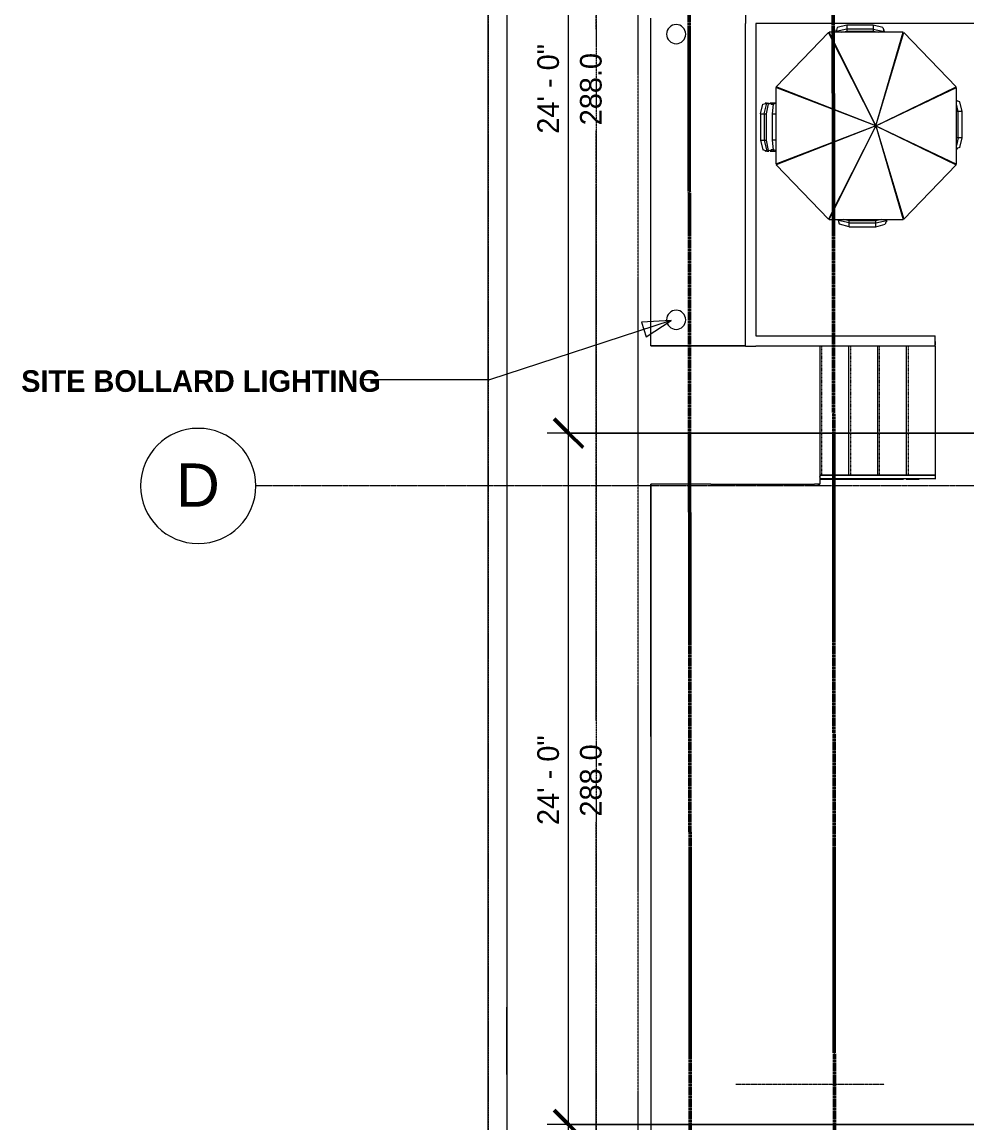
# Model space of a CAD drawing. Header units: inches. Extents: x -4266 to -1814, y 9706 to 12441.
# Drawn here: x -4266.1 to -3872.6, y 10550.8 to 11009.5 of the extents above; entities that cross this region are included whole.
import ezdxf

# ---------------------------------------------------------------- set-up
doc = ezdxf.new("R2010")
doc.units = ezdxf.units.IN
doc.header["$MEASUREMENT"] = 0
for name, pattern in [('Aligning Line 1_8_', [0.25, 0.125, -0.125]), ('Dash Dot 3_16_', [0.3125, 0.1875, -0.0625, 0, -0.0625]), ('Double Dash 3_8_', [1, 0.375, -0.125, 0.125, -0.125, 0.125, -0.125]), ('Grid Line 1_2_', [0.875, 0.5, -0.125, 0.125, -0.125]), ('Hidden 1_8_', [0.1875, 0.125, -0.0625]), ('Overhead 1_16_', [0.101562, 0.0625, -0.039062])]:
    doc.linetypes.add(name, pattern=pattern)
for name, color, linetype, lineweight in [('A-ANNO-DIMS', 211, 'Continuous', 9), ('A-ANNO-DIMS-96', 211, 'Continuous', 9), ('A-ANNO-SYMB-1', 150, 'Dash Dot 3_16_', 9), ('A-DETL-HDLN', 90, 'Hidden 1_8_', 9), ('A-FLOR-2', 10, 'Continuous', 13), ('A-FLOR-HRAL-1', 7, 'Continuous', 9), ('A-WALL-4', 10, 'Continuous', 13), ('C-PROP-LINE-1', 250, 'Double Dash 3_8_', 50), ('C-TOPO', 7, 'Continuous', 9), ('E-LITE-EQPM-2', 7, 'Continuous', 9), ('G-ANNO-SYMB', 111, 'Aligning Line 1_8_', 9), ('G-ANNO-SYMB-1', 147, 'Aligning Line 1_8_', 9), ('G-ANNO-TEXT', 231, 'Continuous', 9), ('I-FURN', 30, 'Continuous', 9), ('S-GRID-1', 1, 'Grid Line 1_2_', 9), ('S-GRID-IDEN', 1, 'Continuous', 9), ('S-GRID-IDEN-1', 147, 'Continuous', 9), ('S-STRS-1', 7, 'Continuous', 9), ('S-STRS-3', 7, 'Overhead 1_16_', 9)]:
    doc.layers.add(name, color=color, linetype=linetype, lineweight=lineweight)
doc.styles.add('Arial', font='arial.ttf', dxfattribs={"height": 18})
doc.styles.add('Century Gothic', font='ufonts.com_century-gothic.ttf', dxfattribs={"height": 9})
doc.styles.add('Century Gothic_B', font='GOTHICB.TTF', dxfattribs={"height": 9})
doc.dimstyles.new('OD__1_16__Tol__', dxfattribs={"dimscale": 12, "dimtxt": 9.397514, "dimasz": 1, "dimexe": 0.75, "dimexo": 0.5, "dimgap": 0.125, "dimtad": 1, "dimdec": 4, "dimrnd": 0.0625, "dimzin": 3, "dimdsep": 46, "dimlunit": 4, "dimtxsty": 'Century Gothic', "dimblk1": 'OBLIQUE', "dimblk2": 'OBLIQUE', "dimsah": 1, "dimcen": 0.09, "dimdle": 0.75, "dimazin": 0, "dimtfac": 1, "dimtdec": 4, "dimtix": 1, "dimtmove": 0, "dimatfit": 3, "dimfxl": 1, "dimtvp": 1, "dimtfill": 1, "dimfrac": 2, "dimtolj": 1, "dimtzin": 0, "dimarcsym": 2})

# ---------------------------------------------------------------- blocks, each defined once
blk = doc.blocks.new('DIMBLOCK13-FLOOR PLAN - 1ST FLOOR')
at = {"layer": 'A-ANNO-DIMS-96', "lineweight": 50}
for p, q in [((-4038.48, 10550.19), (-4044.48, 10556.19)), ((-4038.48, 10550.19), (-4032.48, 10544.19)), ((-4038.48, 10348.59), (-4044.48, 10354.59)), ((-4038.48, 10348.59), (-4032.48, 10342.59))]:
    blk.add_line(p, q, dxfattribs=at)
at = {"layer": 'A-ANNO-DIMS-96'}
for p, q in [((-3828.72, 10550.19), (-4047.48, 10550.19)), ((-4038.48, 10348.59), (-4038.48, 10550.19)), ((-4038.48, 10550.19), (-3828.72, 10550.19)), ((-3828.72, 10348.59), (-4047.48, 10348.59)), ((-4038.48, 10348.59), (-3828.72, 10348.59))]:
    blk.add_line(p, q, dxfattribs=at)
at = {"layer": 'A-ANNO-DIMS-96', "color": 0, "insert": (-4033.75, 10433.65), "char_height": 9, "width": 37.7691, "attachment_point": 1, "rotation": 90, "line_spacing_factor": 0.984502, "style": 'Century Gothic', "bg_fill": 3, "box_fill_scale": 1.25, "bg_fill_color": 256, "bg_fill_true_color": 13158600, "bg_fill_transparency": 0}
blk.add_mtext('201.6', dxfattribs=at)
at = {"layer": 'A-ANNO-DIMS-96', "color": 0, "insert": (-4051.52, 10418.66), "char_height": 9, "width": 73.7481, "attachment_point": 1, "rotation": 90, "line_spacing_factor": 0.984502, "style": 'Century Gothic', "bg_fill": 3, "box_fill_scale": 1.25, "bg_fill_color": 256, "bg_fill_true_color": 13158600, "bg_fill_transparency": 0}
blk.add_mtext('16\' - 9 5/8"', dxfattribs=at)
blk = doc.blocks.new('_Oblique')
at = {"color": 0, "linetype": 'ByBlock', "lineweight": -2}
blk.add_line((-0.5, -0.5), (0.5, 0.5), dxfattribs=at)
blk = doc.blocks.new('DIMBLOCK14-FLOOR PLAN - 1ST FLOOR')
at = {"layer": 'A-ANNO-DIMS-96', "lineweight": 50}
for p, q in [((-4038.48, 10838.19), (-4044.48, 10844.19)), ((-4038.48, 10838.19), (-4032.48, 10832.19)), ((-4038.48, 10550.19), (-4044.48, 10556.19)), ((-4038.48, 10550.19), (-4032.48, 10544.19))]:
    blk.add_line(p, q, dxfattribs=at)
at = {"layer": 'A-ANNO-DIMS-96'}
for p, q in [((-3828.72, 10838.19), (-4047.48, 10838.19)), ((-4038.48, 10550.19), (-4038.48, 10838.19)), ((-4038.48, 10838.19), (-3828.72, 10838.19)), ((-3828.72, 10550.19), (-4047.48, 10550.19)), ((-4038.48, 10550.19), (-3828.72, 10550.19))]:
    blk.add_line(p, q, dxfattribs=at)
at = {"layer": 'A-ANNO-DIMS-96', "color": 0, "insert": (-4033.75, 10678.45), "char_height": 9, "width": 37.7691, "attachment_point": 1, "rotation": 90, "line_spacing_factor": 0.984502, "style": 'Century Gothic', "bg_fill": 3, "box_fill_scale": 1.25, "bg_fill_color": 256, "bg_fill_true_color": 13158600, "bg_fill_transparency": 0}
blk.add_mtext('288.0', dxfattribs=at)
at = {"layer": 'A-ANNO-DIMS-96', "color": 0, "insert": (-4051.52, 10674.95), "char_height": 9, "width": 46.1821, "attachment_point": 1, "rotation": 90, "line_spacing_factor": 0.984502, "style": 'Century Gothic', "bg_fill": 3, "box_fill_scale": 1.25, "bg_fill_color": 256, "bg_fill_true_color": 13158600, "bg_fill_transparency": 0}
blk.add_mtext('24\' - 0"', dxfattribs=at)
blk = doc.blocks.new('DIMBLOCK15-FLOOR PLAN - 1ST FLOOR')
at = {"layer": 'A-ANNO-DIMS-96', "lineweight": 50}
for p, q in [((-4038.48, 11126.19), (-4044.48, 11132.19)), ((-4038.48, 11126.19), (-4032.48, 11120.19)), ((-4038.48, 10838.19), (-4044.48, 10844.19)), ((-4038.48, 10838.19), (-4032.48, 10832.19))]:
    blk.add_line(p, q, dxfattribs=at)
at = {"layer": 'A-ANNO-DIMS-96'}
for p, q in [((-3828.72, 11126.19), (-4047.48, 11126.19)), ((-4038.48, 10838.19), (-4038.48, 11126.19)), ((-4038.48, 11126.19), (-3828.72, 11126.19)), ((-3828.72, 10838.19), (-4047.48, 10838.19)), ((-4038.48, 10838.19), (-3828.72, 10838.19))]:
    blk.add_line(p, q, dxfattribs=at)
at = {"layer": 'A-ANNO-DIMS-96', "color": 0, "insert": (-4033.75, 10966.45), "char_height": 9, "width": 37.7691, "attachment_point": 1, "rotation": 90, "line_spacing_factor": 0.984502, "style": 'Century Gothic', "bg_fill": 3, "box_fill_scale": 1.25, "bg_fill_color": 256, "bg_fill_true_color": 13158600, "bg_fill_transparency": 0}
blk.add_mtext('288.0', dxfattribs=at)
at = {"layer": 'A-ANNO-DIMS-96', "color": 0, "insert": (-4051.52, 10962.95), "char_height": 9, "width": 46.1821, "attachment_point": 1, "rotation": 90, "line_spacing_factor": 0.984502, "style": 'Century Gothic', "bg_fill": 3, "box_fill_scale": 1.25, "bg_fill_color": 256, "bg_fill_true_color": 13158600, "bg_fill_transparency": 0}
blk.add_mtext('24\' - 0"', dxfattribs=at)
blk = doc.blocks.new('Outdoor Table01 - 02ZUTB01_dwg-2525485-FLOOR PLAN - 1ST FLOOR')
at = {"layer": 'I-FURN'}
for p, q in [((-7, 41.99), (-11, 40.99)), ((-7, 41.99), (4, 41.99)), ((-7, 41.99), (-7, 40.37)), ((4, 41.99), (8, 40.99)), ((4, 41.99), (4, 40.37)), ((-37.47, 16.26), (-15.64, 38.89)), ((4, 0), (-15.64, 38.89)), ((-15.38, 39), (4, 0)), ((-15.38, 39), (15.49, 39)), ((-11, 40.99), (-11.5, 39.37)), ((-7, 40.37), (-11.5, 39.37)), ((-11.42, 39.62), (-11.5, 40)), ((-11.5, 39.5), (-11.5, 40)), ((-11.49, 39.42), (-11.5, 39.5)), ((-11.5, 39.37), (-11.5, 39)), ((-11.42, 39), (-11.46, 39.24)), ((-7, 39.5), (-9.25, 39)), ((-7, 40.37), (4, 40.37)), ((-7, 40.37), (-7, 39.5)), ((4, 39.5), (-7, 39.5)), ((4, 40.37), (8.5, 39.37)), ((4, 40.37), (4, 39.5)), ((6.25, 39), (4, 39.5)), ((4, 0), (15.49, 39)), ((4, 0), (15.74, 38.89)), ((8.5, 39.37), (8, 40.99)), ((8.5, 40), (8.42, 39.62)), ((8.46, 39.24), (8.42, 39)), ((8.5, 39.5), (8.49, 39.42)), ((8.5, 39.5), (8.5, 40)), ((8.5, 39.37), (8.5, 39)), ((15.74, 38.89), (37.57, 16.26)), ((-11.5, 30.7), (-11.5, 31.19)), ((-7.56, 23.27), (-7.74, 23.24)), ((10.22, 20.61), (10.1, 20.71)), ((4, 0), (-37.57, 16)), ((-37.57, -16), (-37.57, 16)), ((4, 0), (-37.47, 16.26)), ((4, 0), (37.57, 16.26)), ((4, 0), (37.68, 16)), ((37.68, 16), (37.68, -16)), ((-43.99, 6), (-42.99, 10)), ((-41.37, 10.5), (-42.99, 10)), ((-42.37, 6), (-41.37, 10.5)), ((-41.5, 10.5), (-42, 10.5)), ((-42, 10.5), (-41.62, 10.42)), ((-41.42, 10.49), (-41.5, 10.5)), ((-40.56, 10.23), (-41.5, 6)), ((-41.37, 10.5), (-40.5, 10.5)), ((-38.5, 10), (-41.24, 10.46)), ((-40.56, 10.21), (-39.5, 10)), ((-40.5, 10.5), (-40.54, 10.34)), ((-39.7, 10.2), (-40, 10.5)), ((-40, 10.5), (-39, 10.5)), ((-38.5, 10), (-39.5, 10)), ((-38.5, 10), (-39, 10.5)), ((-39, 10.5), (-37.57, 10.5)), ((-39, 10.5), (-37.57, 10.5)), ((-38.5, 10), (-39, 6)), ((-37.57, 10.31), (-38.5, 10)), ((-23.32, 10.71), (-23.39, 10.54)), ((23.61, 9.5), (24, 9.5)), ((37.68, 9.44), (38, 9.5)), ((37.68, 9.5), (38, 9.5)), ((38.99, 9), (37.68, 9.4)), ((-43.99, -5), (-43.99, 6)), ((-43.99, 6), (-42.37, 6)), ((-42.37, -5), (-42.37, 6)), ((-42.37, 6), (-41.5, 6)), ((-41.5, 6), (-41.5, -5)), ((-39, 6), (-39, -5)), ((-37.57, 6), (-39, 6)), ((20.51, 7.84), (20.45, 7.97)), ((38.37, 5), (37.68, 8.11)), ((38.37, 5), (37.68, 5)), ((39.99, 5), (38.37, 5)), ((38.37, 5), (38.37, -6)), ((38.99, 9), (39.99, 5)), ((39.99, 5), (39.99, -6)), ((4, 0), (-37.57, -16)), ((4, 0), (-37.47, -16.26)), ((4, 0), (-15.64, -38.89)), ((4, 0), (-15.38, -39)), ((4, 0), (15.49, -39)), ((4, 0), (37.68, -16)), ((4, 0), (37.57, -16.26)), ((4, 0), (15.74, -38.89)), ((-43.99, -5), (-42.99, -9)), ((-43.99, -5), (-42.37, -5)), ((-42.99, -9), (-41.37, -9.5)), ((-42.37, -5), (-41.37, -9.5)), ((-42.37, -5), (-41.5, -5)), ((-41.5, -5), (-40.56, -9.23)), ((-38.5, -9), (-41.24, -9.46)), ((-39.5, -9), (-40.56, -9.21)), ((-39.5, -9), (-38.5, -9)), ((-39, -5), (-38.5, -9)), ((-39, -5), (-37.57, -5)), ((-39, -9.5), (-38.5, -9)), ((-37.57, -9.31), (-38.5, -9)), ((20.45, -7.97), (20.51, -7.84)), ((38.37, -6), (37.68, -9.11)), ((38.37, -6), (37.68, -6)), ((39.99, -6), (38.37, -6)), ((39.99, -6), (38.99, -10)), ((-41.62, -9.42), (-42, -9.5)), ((-41.5, -9.5), (-42, -9.5)), ((-41.42, -9.49), (-41.5, -9.5)), ((-41.37, -9.5), (-40.5, -9.5)), ((-40.54, -9.34), (-40.5, -9.5)), ((-40, -9.5), (-39.7, -9.2)), ((-39, -9.5), (-40, -9.5)), ((-37.57, -9.5), (-39, -9.5)), ((-37.57, -9.5), (-39, -9.5)), ((-23.39, -10.54), (-23.32, -10.71)), ((25.68, -10.5), (26.1, -10.5)), ((38.99, -10), (37.68, -10.4)), ((38, -10.5), (37.68, -10.44)), ((37.68, -10.5), (38, -10.5)), ((-15.64, -38.89), (-37.47, -16.26)), ((37.57, -16.26), (15.74, -38.89)), ((10.1, -20.71), (10.22, -20.61)), ((-8, -23.77), (-8, -24.14)), ((-7.74, -23.24), (-7.56, -23.27)), ((-12.5, -32.68), (-12.5, -33.2)), ((15.49, -39), (-15.38, -39)), ((-12.5, -39.37), (-12.5, -39)), ((-12, -40.99), (-12.5, -39.37)), ((-8, -40.37), (-12.5, -39.37)), ((-12.49, -39.42), (-12.5, -39.5)), ((-12.5, -39.5), (-12.5, -40)), ((-12.5, -40), (-12.42, -39.62)), ((-12.42, -39), (-12.46, -39.24)), ((-8, -41.99), (-12, -40.99)), ((-10.25, -39), (-8, -39.5)), ((-8, -39.5), (3, -39.5)), ((-8, -40.37), (-8, -39.5)), ((3, -40.37), (-8, -40.37)), ((-8, -41.99), (-8, -40.37)), ((3, -39.5), (5.25, -39)), ((3, -40.37), (7.5, -39.37)), ((3, -40.37), (3, -39.5)), ((3, -41.99), (3, -40.37)), ((7, -40.99), (3, -41.99)), ((7, -40.99), (7.5, -39.37)), ((7.42, -39), (7.46, -39.24)), ((7.42, -39.62), (7.5, -40)), ((7.49, -39.42), (7.5, -39.5)), ((7.5, -39.37), (7.5, -39)), ((7.5, -39.5), (7.5, -40)), ((3, -41.99), (-8, -41.99))]:
    blk.add_line(p, q, dxfattribs=at)

msp = doc.modelspace()

# ---------------------------------------------------------------- linework, layer by layer
at = {"layer": 'A-ANNO-SYMB-1'}
msp.add_line((-4071.96446, 12268.04045), (-4071.96446, 9718.24032), dxfattribs=at)
at = {"layer": 'A-DETL-HDLN'}
msp.add_line((-3968.81466, 10567.04056), (-3907.07694, 10567.04056), dxfattribs=at)
at = {"layer": 'C-TOPO'}
for p, q in [((-4064.23425, 11065.88672), (-4064.23425, 10832.08301)), ((-4064.23425, 11065.88672), (-4064.23425, 10832.08301)), ((-4064.23425, 10832.08301), (-4064.23425, 10627.86182)), ((-4064.23425, 10832.08301), (-4064.23425, 10627.86182)), ((-4064.23425, 10627.86182), (-4064.23425, 10599.03809)), ((-4064.23425, 10627.86182), (-4064.23425, 10599.03809)), ((-4064.23425, 10599.03809), (-4064.23425, 10571.07788)), ((-4064.23425, 10571.07788), (-4064.23425, 10599.03809)), ((-4064.23425, 10571.07788), (-4064.23425, 10540.2041)), ((-4064.23425, 10571.07788), (-4064.23425, 10540.2041))]:
    msp.add_line(p, q, dxfattribs=at)
at = {"layer": 'G-ANNO-SYMB'}
msp.add_line((-4027.08301, 9839.38186), (-4027.08301, 11153.42614), dxfattribs=at)
at = {"layer": 'G-ANNO-SYMB-1'}
for p, q in [((-4071.96446, 9706.24032), (-4071.96446, 12280.10057)), ((-4071.96446, 9756.52836), (-4071.96446, 12280.05907))]:
    msp.add_line(p, q, dxfattribs=at)
at = {"layer": 'G-ANNO-TEXT'}
msp.add_line((-4071.382, 10860.43124), (-4124.41977, 10860.39401), dxfattribs=at)
at = {"layer": 'S-GRID-IDEN-1'}
for start, end in [(90, 270), (270, 90)]:
    msp.add_arc((-4192.71446, 10816.1894), 24, start, end, dxfattribs=at)

# ---------------------------------------------------------------- texts
at = {"layer": 'G-ANNO-TEXT', "insert": (-4266.41662, 10864.39637), "char_height": 9, "width": 172.104, "attachment_point": 1, "style": 'Century Gothic_B'}
msp.add_mtext('SITE BOLLARD LIGHTING', dxfattribs=at)
at = {"layer": 'S-GRID-IDEN', "insert": (-4201.87681, 10825.57022), "char_height": 18, "width": 22.119, "attachment_point": 1, "style": 'Arial'}
msp.add_mtext('D', dxfattribs=at)

# ---------------------------------------------------------------- next in the draw order: dimensions: what is measured, and where the dimension line sits
at = {"layer": 'A-ANNO-DIMS'}
dim = msp.add_linear_dim(base=(-4038.48434, 10550.1894), p1=(-3822.72374, 10348.5894), p2=(-3822.72374, 10550.1894), angle=90, dimstyle='OD__1_16__Tol__', override={"dimpost": '<>\\X', "dimfxl": 201.6}, dxfattribs=at)
dim.commit()
dim.dimension.update_dxf_attribs({"geometry": 'DIMBLOCK13-FLOOR PLAN - 1ST FLOOR', "text_midpoint": (-4038.48434, 10449.3894)})

# ---------------------------------------------------------------- next in the draw order: dimensions: what is measured, and where the dimension line sits
dim = msp.add_linear_dim(base=(-4038.48434, 10838.1894), p1=(-3822.72374, 10550.1894), p2=(-3822.72374, 10838.1894), angle=90, dimstyle='OD__1_16__Tol__', override={"dimpost": '<>\\X', "dimfxl": 288}, dxfattribs=at)
dim.commit()
dim.dimension.update_dxf_attribs({"geometry": 'DIMBLOCK14-FLOOR PLAN - 1ST FLOOR', "text_midpoint": (-4038.48434, 10694.1894)})

# ---------------------------------------------------------------- next in the draw order: linework, layer by layer
at = {"layer": 'A-FLOR-2'}
msp.add_line((-3885.92374, 10819.2394), (-3885.92374, 10819.097), dxfattribs=at)
at = {"layer": 'A-FLOR-HRAL-1'}
for p, q in [((-3885.92374, 10820.7394), (-3933.92374, 10820.7394)), ((-3933.92374, 10820.7394), (-3933.92374, 10819.2394)), ((-3933.92374, 10820.7394), (-3885.92374, 10820.7394)), ((-3885.92374, 10820.7394), (-3885.92374, 10819.2394)), ((-3933.92374, 10819.2394), (-3885.92374, 10819.2394)), ((-3933.92374, 10819.2394), (-3885.92374, 10819.2394))]:
    msp.add_line(p, q, dxfattribs=at)
at = {"layer": 'A-FLOR-HRAL-1', "flags": 128}
for points in [[(-3933.92374, 10819.90719), (-3933.92374, 10819.9894), (-3933.92374, 10820.0716)], [(-3885.92374, 10820.0716), (-3885.92374, 10819.9894), (-3885.92374, 10819.90719)]]:
    msp.add_lwpolyline(points, dxfattribs=at)
at = {"layer": 'C-TOPO'}
for p, q in [((-3979.2074, 10816.98926), (-4004.23425, 10816.98926)), ((-4004.23425, 10711.75415), (-4004.23425, 10816.98926)), ((-3979.2074, 10816.98926), (-4004.23425, 10816.98926)), ((-4004.23425, 10816.98926), (-4004.23425, 10711.75415)), ((-3979.2074, 10816.98926), (-3936.09705, 10816.98926)), ((-3979.2074, 10816.98926), (-3936.09705, 10816.98926)), ((-3934.73804, 10816.98926), (-3936.09705, 10816.98926)), ((-3934.73804, 10816.98926), (-3936.09705, 10816.98926)), ((-3933.92358, 10816.98926), (-3934.73804, 10816.98926)), ((-3934.73804, 10816.98926), (-3933.92358, 10816.98926)), ((-3933.92358, 10818.9894), (-3933.92358, 10816.98926)), ((-3933.92358, 10818.9894), (-3933.92358, 10816.98926)), ((-4004.23425, 10711.75415), (-4004.23425, 10652.43164)), ((-4004.23425, 10711.75415), (-4004.23425, 10652.43164)), ((-4004.23425, 10652.43164), (-4004.23425, 10594.88525)), ((-4004.23425, 10652.43164), (-4004.23425, 10594.88525)), ((-4004.23425, 10594.88525), (-4004.23425, 10531.34326)), ((-4004.23425, 10594.88525), (-4004.23425, 10531.34326))]:
    msp.add_line(p, q, dxfattribs=at)
at = {"layer": 'S-GRID-1'}
msp.add_line((-1814.20638, 10816.1894), (-4168.71446, 10816.1894), dxfattribs=at)
at = {"layer": 'S-STRS-1'}
for p, q in [((-3933.92374, 10819.2394), (-3933.92374, 10818.9894)), ((-3933.92374, 10818.9894), (-3921.92374, 10818.9894)), ((-3921.92374, 10819.2394), (-3921.92374, 10818.9894)), ((-3921.92374, 10818.9894), (-3909.92374, 10818.9894)), ((-3909.92374, 10819.2394), (-3909.92374, 10818.9894)), ((-3909.92374, 10818.9894), (-3899.08325, 10818.9894)), ((-3897.92374, 10819.2394), (-3897.92374, 10818.9894)), ((-3897.92374, 10818.9894), (-3892.50382, 10818.9894)), ((-3885.92374, 10819.2394), (-3885.92374, 10818.9895))]:
    msp.add_line(p, q, dxfattribs=at)
at = {"layer": 'S-STRS-3'}
for p, q in [((-3933.17374, 10819.2394), (-3933.17374, 10818.9894)), ((-3921.17374, 10819.2394), (-3921.17374, 10818.9894)), ((-3909.17374, 10819.2394), (-3909.17374, 10818.9894)), ((-3897.17374, 10819.2394), (-3897.17374, 10818.9894))]:
    msp.add_line(p, q, dxfattribs=at)

# ---------------------------------------------------------------- next in the draw order: dimensions: what is measured, and where the dimension line sits
at = {"layer": 'A-ANNO-DIMS'}
dim = msp.add_linear_dim(base=(-4038.48434, 11126.1894), p1=(-3822.72374, 10838.1894), p2=(-3822.72374, 11126.1894), angle=90, dimstyle='OD__1_16__Tol__', override={"dimpost": '<>\\X', "dimfxl": 288}, dxfattribs=at)
dim.commit()
dim.dimension.update_dxf_attribs({"geometry": 'DIMBLOCK15-FLOOR PLAN - 1ST FLOOR', "text_midpoint": (-4038.48434, 10982.1894)})

# ---------------------------------------------------------------- next in the draw order: linework, layer by layer
at = {"layer": 'A-ANNO-SYMB-1'}
msp.add_line((-4027.08301, 11141.42614), (-4027.08301, 9851.38186), dxfattribs=at)
at = {"layer": 'A-FLOR-2'}
msp.add_line((-3885.92374, 10874.4644), (-3885.92374, 10820.7394), dxfattribs=at)
at = {"layer": 'A-FLOR-HRAL-1'}
for p, q in [((-3885.92374, 10876.3394), (-3886.18318, 10876.3394)), ((-3886.18318, 10874.8394), (-3885.92374, 10874.8394)), ((-3885.92374, 10876.3394), (-3885.92374, 10874.8394))]:
    msp.add_line(p, q, dxfattribs=at)
at = {"layer": 'A-WALL-4'}
for p, q in [((-3964.84874, 11013.1144), (-3964.84874, 11008.8644)), ((-3964.84874, 10874.4644), (-3964.84874, 11008.8644)), ((-3831.82374, 11008.8644), (-3960.59874, 11008.8644)), ((-3960.59874, 11008.8644), (-3960.59874, 10878.7144)), ((-3960.59874, 10878.7144), (-3885.92374, 10878.7144)), ((-3885.92374, 10874.4644), (-3885.92374, 10878.7144)), ((-3964.84874, 10874.4644), (-3960.59874, 10874.4644)), ((-3885.92374, 10874.4644), (-3960.59874, 10874.4644))]:
    msp.add_line(p, q, dxfattribs=at)
at = {"layer": 'C-PROP-LINE-1'}
for p, q in [((-3989.61052, 12268.68951), (-3987.00617, 9767.3363)), ((-3929.52303, 12184.68951), (-3927.0955, 9853.16749))]:
    msp.add_line(p, q, dxfattribs=at)
at = {"layer": 'C-TOPO'}
for p, q in [((-4004.23425, 10874.58911), (-4004.23425, 11011.11475)), ((-4004.23425, 10874.58911), (-4004.23425, 11011.11475)), ((-3964.84874, 10874.58911), (-4004.23425, 10874.58911)), ((-4004.23425, 10874.58911), (-3964.84874, 10874.58911))]:
    msp.add_line(p, q, dxfattribs=at)
at = {"layer": 'E-LITE-EQPM-2'}
for centre, start, end in [((-3993.71562, 11004.41957), 0, 180), ((-3993.71562, 11004.41957), 180, 0), ((-3993.71562, 10885.41957), 0, 180), ((-3993.71562, 10885.41957), 180, 0)]:
    msp.add_arc(centre, 4, start, end, dxfattribs=at)
at = {"layer": 'G-ANNO-SYMB-1'}
msp.add_line((-4009.5295, 9846.2766), (-4009.5295, 12240.74859), dxfattribs=at)
at = {"layer": 'G-ANNO-TEXT'}
for p, q in [((-3995.72453, 10885.06391), (-4071.382, 10860.43124)), ((-3995.72453, 10885.06391), (-4008.13043, 10884.4063)), ((-4008.13043, 10884.4063), (-4006.13955, 10878.29145)), ((-4006.13955, 10878.29145), (-3995.72453, 10885.06391))]:
    msp.add_line(p, q, dxfattribs=at)
at = {"layer": 'S-STRS-1'}
for p, q in [((-3933.92374, 10874.4644), (-3933.92374, 10820.7394)), ((-3921.92374, 10874.4644), (-3921.92374, 10820.7394)), ((-3909.92374, 10874.4644), (-3909.92374, 10820.7394)), ((-3897.92374, 10874.4644), (-3897.92374, 10820.7394)), ((-3885.92374, 10874.4644), (-3885.92374, 10820.7394))]:
    msp.add_line(p, q, dxfattribs=at)
at = {"layer": 'S-STRS-3'}
for p, q in [((-3933.17374, 10874.4644), (-3933.17374, 10820.7394)), ((-3921.17374, 10874.4644), (-3921.17374, 10820.7394)), ((-3909.17374, 10874.4644), (-3909.17374, 10820.7394)), ((-3897.17374, 10874.4644), (-3897.17374, 10820.7394))]:
    msp.add_line(p, q, dxfattribs=at)

# ---------------------------------------------------------------- next in the draw order: block references
at = {"extrusion": (0, 0, -1), "zscale": -1, "rotation": 180}
msp.add_blockref('Outdoor Table01 - 02ZUTB01_dwg-2525485-FLOOR PLAN - 1ST FLOOR', (3914.63759, 10966.1894), dxfattribs=at)

doc.saveas('drawing.dxf')
